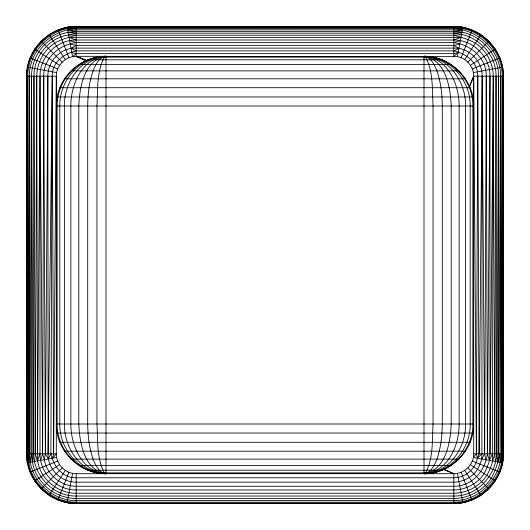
<?xml version="1.0" encoding="UTF-8"?>
<svg xmlns="http://www.w3.org/2000/svg" width="530" height="530" viewBox="0 0 530 530"><rect width="100%" height="100%" fill="white"/><g stroke="black" fill="none" stroke-linecap="round" stroke-linejoin="round"><path stroke-width="0.79" d="M76.188 26.619L67.144 27.328L67.211 27.666L453.812 27.653C479.617 27.659 502.559 50.237 502.168 76.188L501.406 453.812C500.022 478.59 479.319 501.022 453.812 500.578L76.188 500.578C51.443 500.936 28.567 478.855 29.832 453.812L31.502 76.188C31.628 64.428 36.431 53.033 44.586 44.586C53.033 37.007 64.461 30.17 76.188 33.165L453.812 33.165C476.172 34.516 496.444 53.133 496.04 76.188L494.768 453.812C491.919 463.743 489.475 474.277 481.697 481.697C474.244 488.899 464.187 493.138 453.812 493.251L76.188 493.251C55.564 493.543 35.517 474.94 37.524 453.812L40.022 76.188C39.73 56.849 56.862 39.757 76.188 40.002L453.812 40.002C473.138 39.757 490.27 56.849 489.978 76.188L487.381 453.812C485.275 470.772 471.859 486.633 453.812 486.255L76.188 486.255C60.977 486.368 46.958 474.688 44.288 459.715L45.341 453.812L47.846 76.188C47.634 61.202 61.01 47.316 76.188 48.111L453.812 48.111C468.99 47.316 482.366 61.202 482.154 76.188L481.889 453.812L477.384 458.172L479.113 453.812L477.782 76.188C478.087 62.275 466.161 53.643 453.812 50.887L76.188 50.887C63.838 53.643 51.913 62.275 52.218 76.188L50.887 453.812C53.643 466.161 62.275 478.087 76.188 477.782L453.812 477.782C465.055 477.868 475.41 469.235 477.384 458.172L476.364 453.812L473.688 76.188C473.76 66.866 466.599 58.28 457.43 56.644L462.856 27.328L453.812 26.619L76.188 26.619C49.86 26.699 26.434 49.681 26.838 76.188L26.619 453.812C25.963 480.385 49.707 503.891 76.188 503.5L453.812 503.5C480.365 503.897 503.897 480.365 503.5 453.812L503.5 76.188C503.897 49.635 480.365 26.102 453.812 26.5L76.188 26.5C49.635 26.102 26.102 49.635 26.5 76.188L26.5 453.812L27.328 462.856L28.143 462.856M457.43 56.644L76.188 56.312C65.568 56.154 56.154 65.568 56.312 76.188L56.312 453.812C56.154 464.432 65.568 473.846 76.188 473.688L453.812 473.688C464.432 473.846 473.846 464.432 473.688 453.812L503.5 453.812C503.162 480.114 480.392 503.573 453.812 503.162L76.188 503.162C50.297 503.533 25.486 480.253 27.653 453.812L27.832 76.188C27.441 50.237 50.383 27.659 76.188 27.653M32.244 461.941L31.363 453.812L31.502 76.188L33.165 453.812C30.17 465.539 37.007 476.967 44.586 485.414C53.033 493.569 64.428 498.372 76.188 498.498L453.812 498.498C465.572 498.372 476.967 493.569 485.414 485.414C494.199 477 497.034 465.088 500.168 453.812L500.578 76.188C501.022 50.681 478.59 29.978 453.812 28.593L67.389 28.64M68.059 32.244L76.188 31.363L453.812 31.363C477.669 31.31 498.863 52.225 498.498 76.188L496.835 453.812C495.484 476.172 476.867 496.444 453.812 496.04L76.188 496.04C53.133 496.444 34.516 476.172 33.165 453.812L33.96 76.188C33.635 54.352 53.603 32.091 76.188 35.232L453.812 35.232C463.743 38.08 474.277 40.525 481.697 48.303C488.899 55.756 493.138 65.813 493.251 76.188L492.476 453.812C488.011 462.345 486.924 472.601 479.385 479.385C472.555 485.983 463.326 489.879 453.812 489.978L76.188 489.978C56.849 490.27 39.757 473.138 40.002 453.812L40.022 76.188L42.619 453.812L44.288 459.715M469.295 86.913L473.688 76.188L503.5 76.188L503.381 453.812L502.334 462.789L503.003 453.812L503.162 76.188C503.566 49.681 480.14 26.699 453.812 26.619M26.5 453.812L56.312 453.812L52.616 458.172L53.636 453.812L56.312 76.188L26.5 76.188L26.619 453.812L27.666 462.789L26.997 453.812L27.832 76.188L28.593 453.812C26.553 479.723 50.794 502.526 76.188 502.168L453.812 502.168C480.167 502.619 501.605 479.438 503.003 453.812M76.188 28.593C51.41 29.978 28.978 50.681 29.422 76.188L28.593 453.812L30.203 462.326L31.363 453.812M495.338 461.498L494.768 453.812L493.251 76.188L489.998 453.812L489.375 460.391L487.381 453.812L486.255 76.188C486.633 58.141 470.772 44.725 453.812 42.619L76.188 42.619C59.227 44.725 43.367 58.141 43.745 76.188L42.619 453.812L40.624 460.391M496.04 76.188L496.835 453.812L497.756 461.941L498.637 453.812L500.578 76.188L501.36 462.61L502.347 453.812L503.162 76.188L503.381 453.812M76.188 35.232C66.257 38.08 55.723 40.525 48.303 48.303C41.102 55.756 36.861 65.813 36.749 76.188L35.232 453.812L34.662 461.498M477.782 76.188L476.364 453.812L473.356 457.43L502.672 462.856L501.857 462.856M486.255 76.188L484.658 453.812L485.712 459.715M479.113 453.812L482.154 76.188L484.658 453.812C480.299 460.146 479.948 468.533 473.853 473.853C468.5 479.021 461.266 482.075 453.812 482.154L76.188 482.154C61.202 482.366 47.316 468.99 48.111 453.812L47.846 76.188M48.111 453.812L52.218 76.188L53.636 453.812M481.677 458.967L481.889 453.812M499.797 462.326L500.168 453.812M57.141 96.957L56.312 106L473.688 106C474.085 79.447 450.553 55.915 424 56.312L424 473.688C450.553 474.085 474.085 450.553 473.688 424L56.312 424C55.915 450.553 79.447 474.085 106 473.688L106 56.312C82.7 56.14 61.228 74.028 57.141 96.957L472.859 96.957M72.57 473.356L67.144 502.672L76.188 503.5L76.188 473.688M40.002 453.812L37.411 460.987L35.232 453.812L33.96 76.188M68.873 472.29L57.896 500.009L67.297 502.672L76.188 503.5L74.856 503.169M461.126 57.71L472.104 29.991L462.703 27.328L453.812 26.5L453.812 56.312L458.172 52.616L453.812 53.636L76.188 53.636L71.828 52.616M469.408 86.953L473.688 76.188L473.688 453.812M50.887 453.812L48.323 458.967L45.341 453.812L43.745 76.188M65.309 470.448L48.998 495.398L58.201 500.009M464.691 59.552L481.001 34.602L471.799 29.991M38.71 44.719L41.154 41.665M488.845 488.335L491.29 485.281M62.136 467.864L41.055 488.945L41.638 488.945L48.25 494.41M467.864 62.136L488.945 41.055L488.362 41.055L481.75 35.59M76.188 53.636L72.57 56.644L67.211 27.666L76.188 26.997L453.812 26.997L462.789 27.666L453.812 27.653M48.25 35.59L41.638 41.055L41.055 41.055L62.136 62.136M481.75 494.41L488.362 488.945L488.945 488.945L467.864 467.864M470.448 65.309L495.398 48.998L494.709 48.998M59.552 464.691L34.602 481.001L35.291 481.001M459.715 44.288L453.812 45.341L76.188 45.341L71.033 48.323L76.188 50.887M86.006 60.705L76.188 56.312L76.188 26.5L67.297 27.328L58.201 29.991L48.998 34.602L65.309 59.552M443.994 469.295L453.812 473.688L453.812 503.5L462.703 502.672L471.799 500.009L481.001 495.398L464.691 470.448M106 56.312L104.357 57.141C96.546 71.921 97.858 89.742 96.957 106L96.957 424C97.858 440.258 96.546 458.079 104.357 472.859L106 473.688C79.579 474.032 56.71 450.235 57.141 424L57.141 106C56.71 79.765 79.579 55.968 106 56.312C98.766 57.22 95.599 64.991 93.068 70.868C89.179 82.143 87.828 94.115 87.708 106L87.708 424C87.828 435.885 89.179 447.857 93.068 459.132C95.599 465.009 98.766 472.78 106 473.688C79.997 473.84 59.294 449.228 59.804 424L59.804 106C59.294 80.772 79.997 56.16 106 56.312C84.071 59.625 79.493 87.781 78.811 106L78.811 424C79.493 442.219 84.071 470.375 106 473.688C80.772 473.343 63.905 447.479 64.415 424L64.415 106C63.905 82.521 80.772 56.657 106 56.312C82.037 57.777 70.649 84.886 70.868 106L70.868 424C70.649 445.114 82.037 472.223 106 473.688M424 473.688L425.643 472.859C433.454 458.079 432.142 440.258 433.043 424L433.043 106C432.142 89.742 433.454 71.921 425.643 57.141L424 56.312C450.421 55.968 473.29 79.765 472.859 106L472.859 424C473.29 450.235 450.421 474.032 424 473.688C431.234 472.78 434.401 465.009 436.932 459.132C440.821 447.857 442.172 435.885 442.292 424L442.292 106C442.172 94.115 440.821 82.143 436.932 70.868C434.401 64.991 431.234 57.22 424 56.312C450.003 56.16 470.706 80.772 470.196 106L470.196 424C470.706 449.228 450.003 473.84 424 473.688C445.929 470.375 450.507 442.219 451.189 424L451.189 106C450.507 87.781 445.929 59.625 424 56.312C449.228 56.657 466.095 82.521 465.585 106L465.585 424C466.095 447.479 449.228 473.343 424 473.688C447.963 472.223 459.351 445.114 459.132 424L459.132 106C459.351 84.886 447.963 57.777 424 56.312M453.812 50.887L458.967 48.323L453.812 45.341M472.29 68.873L500.009 57.896L499.24 57.896M57.71 461.126L29.991 472.104L30.76 472.104M453.812 40.002L460.987 37.411L69.013 37.411L76.188 40.002M59.181 29.991L61.526 29.263M63.09 28.779L67.78 27.328L76.188 26.5L74.856 26.831M455.144 503.169L453.812 503.5L462.22 502.672L466.91 501.221M468.474 500.737L470.819 500.009M453.812 42.619L460.391 40.624M68.502 34.669L76.188 33.165M473.356 72.57L502.672 67.144L501.857 67.144M27.328 462.856L56.644 457.43M71.239 27.328L73.359 26.977M74.776 26.738L76.188 26.5L68.622 27.328M461.378 502.672L453.812 503.5L455.224 503.261M456.641 503.023L458.761 502.672M453.812 31.363L462.326 30.203L453.812 29.832L76.188 29.832L67.674 30.203L76.188 31.363M69.794 27.328L76.188 26.5M453.812 503.5L460.206 502.672M453.812 33.165L461.941 32.244M453.812 35.232L461.498 34.669M67.144 27.328L67.78 27.328M455.144 26.831L453.812 26.5L462.856 27.328M58.201 29.991L68.873 57.71M35.291 48.998L34.602 48.998L59.552 65.309M96.957 57.141L433.043 57.141M30.76 57.896L29.991 57.896L57.71 68.873M87.708 59.804L442.292 59.804M78.811 64.415L451.189 64.415M28.143 67.144L27.328 67.144L56.644 72.57M70.868 70.868L459.132 70.868M64.415 78.811L465.585 78.811M59.804 87.708L470.196 87.708M57.141 433.043L472.859 433.043M59.804 442.292L470.196 442.292M64.415 451.189L465.585 451.189M70.868 459.132L459.132 459.132M78.811 465.585L451.189 465.585M87.708 470.196L442.292 470.196M499.24 472.104L500.009 472.104L472.29 461.126M96.957 472.859L433.043 472.859M494.709 481.001L495.398 481.001L470.448 464.691M471.799 500.009L461.126 472.29M462.22 502.672L462.856 502.672L457.43 473.356M453.812 28.593L462.61 28.64M455.224 26.738L453.812 26.5L461.378 27.328M68.622 502.672L76.188 503.5L74.776 503.261M453.812 26.5L460.206 27.328M69.794 502.672L76.188 503.5M456.641 26.977L458.761 27.328M71.239 502.672L73.359 503.023M70.285 44.288L76.188 45.341M69.609 40.624L76.188 42.619M462.22 27.328L466.91 28.779M468.474 29.263L470.819 29.991M59.181 500.009L61.526 500.737M63.09 501.221L67.78 502.672M86.953 60.592L76.188 56.312L86.913 60.705M443.087 469.295L453.812 473.688M488.845 41.665L491.29 44.719M38.71 485.281L41.154 488.335M27.653 453.812L28.64 462.61M492.476 453.812L492.589 460.987M36.749 76.188L37.524 453.812M502.168 76.188L502.347 453.812M498.498 76.188L498.637 453.812M29.422 76.188L29.832 453.812M26.838 76.188L26.997 453.812M489.978 76.188L489.998 453.812"/></g></svg>
